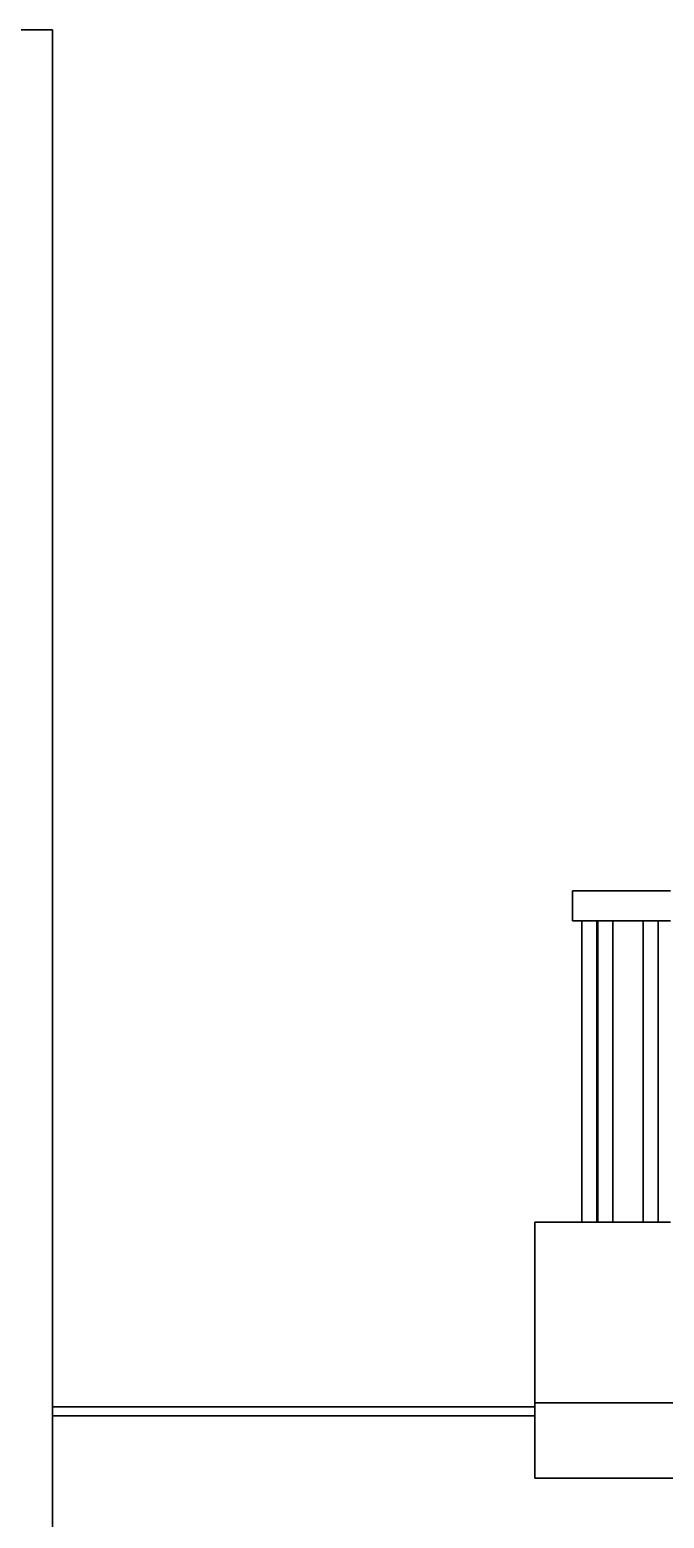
# Model space of a CAD drawing. Header units: inches. Extents: x 5914 to 162157, y -20538 to 282354.
# Drawn here: x 154403.8 to 154445.9, y -15569.1 to -15470.3 of the extents above; entities that cross this region are included whole.
import ezdxf

# ---------------------------------------------------------------- set-up
doc = ezdxf.new("R2010")
doc.units = ezdxf.units.IN
doc.header["$MEASUREMENT"] = 0
doc.layers.add('ELE1 RA', color=1, linetype='Continuous', lineweight=30)
doc.layers.add('HATCH RA', color=8, linetype='Continuous', lineweight=5)

# ---------------------------------------------------------------- blocks, each defined once
blk = doc.blocks.new('TDG')
at = {"layer": 'ELE1 RA'}
for p, q in [((159083.743, -15535.96), (159005.743, -15535.96)), ((159083.743, -15627.36), (159083.743, -15535.96)), ((159118.283, -15595.108), (159118.283, -15593.108)), ((159118.283, -15593.108), (159124.787, -15593.108)), ((159118.283, -15595.108), (159118.897, -15595.108)), ((159118.897, -15595.108), (159118.897, -15615.108)), ((159118.897, -15595.108), (159119.897, -15595.108)), ((159119.897, -15595.108), (159119.897, -15615.108)), ((159119.897, -15595.108), (159119.968, -15595.108)), ((159119.968, -15595.108), (159119.968, -15615.108)), ((159119.968, -15595.108), (159120.968, -15595.108)), ((159120.968, -15595.108), (159120.968, -15615.108)), ((159120.968, -15595.108), (159122.968, -15595.108)), ((159122.968, -15595.108), (159122.968, -15615.108)), ((159122.968, -15595.108), (159123.968, -15595.108)), ((159123.968, -15595.108), (159123.968, -15615.108)), ((159123.968, -15595.108), (159124.787, -15595.108)), ((159115.783, -15627.108), (159115.783, -15615.108)), ((159115.783, -15615.108), (159118.897, -15615.108)), ((159119.897, -15615.108), (159118.897, -15615.108)), ((159119.897, -15615.108), (159119.968, -15615.108)), ((159120.968, -15615.108), (159119.968, -15615.108)), ((159122.968, -15615.108), (159120.968, -15615.108)), ((159123.968, -15615.108), (159122.968, -15615.108)), ((159124.787, -15615.108), (159123.968, -15615.108)), ((159115.783, -15627.36), (159083.743, -15627.36)), ((159083.743, -15627.96), (159083.743, -15627.36)), ((159115.783, -15627.108), (159193.783, -15627.108)), ((159115.783, -15627.108), (159115.783, -15627.36)), ((159115.783, -15627.36), (159115.783, -15627.96)), ((159083.743, -15627.96), (159115.783, -15627.96)), ((159083.743, -15739.96), (159083.743, -15627.96)), ((159115.783, -15627.96), (159083.743, -15627.96)), ((159115.783, -15627.96), (159115.783, -15632.108)), ((159193.783, -15632.108), (159115.783, -15632.108))]:
    blk.add_line(p, q, dxfattribs=at)

msp = doc.modelspace()

# ---------------------------------------------------------------- block references
at = {"layer": 'HATCH RA'}
msp.add_blockref('TDG', (-4678.456, 65.703), dxfattribs=at)

doc.saveas('drawing.dxf')
